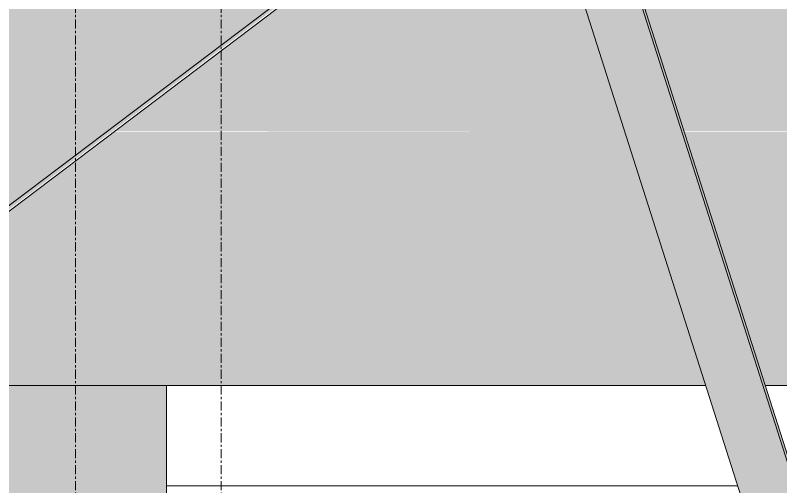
# Model space of a CAD drawing. Header units: inches. Extents: x -54880 to -186, y -132 to 853.
# Drawn here: x -25694.7 to -25652.63, y 244.44 to 270.36 of the extents above; entities that cross this region are included whole.
import ezdxf

# ---------------------------------------------------------------- set-up
doc = ezdxf.new("R2010")
doc.units = ezdxf.units.IN
doc.header["$MEASUREMENT"] = 0
doc.linetypes.add('Grid Line 1_2_', pattern=[0.875, 0.5, -0.125, 0.125, -0.125])
for name, color, linetype, lineweight in [('M-HVAC-DUCT', 70, 'Continuous', 9), ('Q-SPCQ', 91, 'Continuous', 9), ('S-BEAM', 12, 'Continuous', 9), ('S-GRID', 1, 'Continuous', 9)]:
    doc.layers.add(name, color=color, linetype=linetype, lineweight=lineweight)

# ---------------------------------------------------------------- blocks, each defined once
blk = doc.blocks.new('Girt_Z - 10_D-1018975-Section 13')
at = {"layer": 'S-BEAM'}
blk.add_line((-25654.992, 244.482), (-25686.39, 244.482), dxfattribs=at)
blk = doc.blocks.new('Basketball_Backstop-Performance_Sports_Systems-3103-Ceiling_Hung - 27_-0_ to 27_-11 7_8_-652462-Section 13')
at = {"layer": 'Q-SPCQ'}
h = blk.add_hatch(color=256, dxfattribs=at)
h.paths.add_polyline_path([(-25627.273, 157.563), (-25625.39, 157.563), (-25625.39, 160.188), (-25628.11, 160.188)], flags=0)
h.paths.add_polyline_path([(-25629.425, 164.313), (-25626.288, 164.313), (-25663.62, 281.375), (-25664.812, 281.375), (-25665.504, 279.828), (-25666.078, 279.242), (-25629.596, 164.849)], flags=0)
blk.add_hatch(color=256, dxfattribs=at).paths.add_polyline_path([(-25626.288, 164.313), (-25626.154, 164.313), (-25663.487, 281.375), (-25663.62, 281.375), (-25626.663, 165.49)], flags=0)
for p, q in [((-25626.288, 164.313), (-25663.62, 281.375)), ((-25626.154, 164.313), (-25663.487, 281.375)), ((-25629.425, 164.313), (-25666.098, 279.305))]:
    blk.add_line(p, q, dxfattribs=at)
blk = doc.blocks.new('Basketball_Backstop-Performance_Sports_Systems-3103-Ceiling_Hung - 27_-0_ to 27_-11 7_8_-V63-Section 13')
at = {"layer": 'Q-SPCQ'}
h = blk.add_hatch(color=256, dxfattribs=at)
h.paths.add_polyline_path([(-25760.44, 210.178), (-25760.393, 210.314), (-25760.445, 210.22), (-25760.44, 210.183)], flags=0)
h.paths.add_polyline_path([(-25760.463, 210.36), (-25760.551, 210.407), (-25760.468, 210.361)], flags=0)
h.paths.add_polyline_path([(-25759.081, 211.205), (-25668.48, 279.79), (-25668.639, 279.867), (-25759.185, 211.361), (-25759.084, 211.208)], flags=0)
h.paths.add_polyline_path([(-25667.139, 280.687), (-25667.18, 280.761), (-25667.144, 280.689)], flags=0)
for p, q in [((-25668.577, 279.914), (-25759.194, 211.433)), ((-25759.084, 211.203), (-25668.476, 279.677))]:
    blk.add_line(p, q, dxfattribs=at)
blk = doc.blocks.new('columns and girder2 - one-1075720-Section 13')
at = {"layer": 'S-BEAM'}
h = blk.add_hatch(color=256, dxfattribs=at)
h.paths.add_polyline_path([(-25686.39, 118.853), (-25686.39, 250), (-25696.39, 250), (-25696.39, 118.853)], flags=0)
h.paths.add_polyline_path([(-25696.39, 278), (-25686.39, 278), (-25686.39, 280.486), (-25696.39, 280.333), (-25696.39, 278.598)], flags=0)
h.paths.add_polyline_path([(-25696.39, 280.646), (-25686.39, 280.859), (-25686.39, 290.5), (-25693.015, 290.56), (-25693.015, 291.852), (-25696.39, 291.797), (-25696.39, 280.787)], flags=0)
blk.add_line((-25686.39, 250), (-25686.39, 118.853), dxfattribs=at)

msp = doc.modelspace()

# ---------------------------------------------------------------- hatches: boundary and pattern name
at = {"layer": 'M-HVAC-DUCT'}
h = msp.add_hatch(color=256, dxfattribs=at)
h.paths.add_polyline_path([(-25804.35718, 264), (-25799.97942, 264), (-25804.35718, 270.01844), (-25804.35718, 266.43107)], flags=0)
h.paths.add_polyline_path([(-25672.79543, 264), (-25661.21675, 264), (-25665.68151, 278), (-25670.69491, 278), (-25689.22025, 264)], flags=0)
h.paths.add_polyline_path([(-25657.94548, 264), (-25625.48642, 264), (-25625.48642, 278), (-25662.41025, 278), (-25658.6402, 266.1784)], flags=0)
h.paths.add_polyline_path([(-25689.6349, 264), (-25671.10956, 278), (-25804.35718, 278), (-25804.35718, 270.54969), (-25799.59299, 264), (-25690.07506, 264)], flags=0)
h.paths.add_polyline_path([(-24402.35718, 264), (-24402.35718, 278), (-24675.58089, 277.95855), (-24682.85229, 264), (-24428.66243, 264)], flags=0)
h.paths.add_polyline_path([(-25618.86142, 264), (-25586.39731, 264.01585), (-25581.9376, 278), (-25618.86142, 278), (-25618.86142, 266.10942)], flags=0)
h.paths.add_polyline_path([(-25577.73587, 264), (-24995.64935, 264), (-25000.11412, 278), (-25578.66633, 278), (-25583.1311, 264), (-25580.5816, 264)], flags=0)
h.paths.add_polyline_path([(-24992.37809, 264), (-24959.91903, 264), (-24959.91903, 278), (-24996.84286, 278), (-24992.70455, 265.02367)], flags=0)
h.paths.add_polyline_path([(-24953.29403, 264), (-24920.83497, 264), (-24916.3702, 278), (-24953.29403, 277.91642), (-24953.29403, 264.95533)], flags=0)
h.paths.add_polyline_path([(-24917.56371, 264), (-24889.5602, 264), (-24908.08554, 278), (-24913.12365, 277.92251), (-24917.27896, 264.89288)], flags=0)
h.paths.add_polyline_path([(-24684.96644, 264), (-24677.67345, 278), (-24755.39819, 277.94644), (-24755.79649, 264), (-24705.13643, 264)], flags=0)
h.paths.add_polyline_path([(-24889.14555, 264), (-24779.18746, 264), (-24769.48372, 277.34047), (-24769.79785, 277.68934), (-24770.07634, 278), (-24907.56947, 277.92336), (-24890.26505, 264.84603)], flags=0)
h.paths.add_polyline_path([(-24778.80103, 264), (-24763.07773, 264), (-24763.07773, 278), (-24766.59578, 277.92271), (-24766.77002, 277.62314), (-24767.32773, 277.1262), (-24768.11347, 276.89498), (-24768.59114, 276.91791), (-24769.01523, 277.04701), (-24769.25315, 277.1262), (-24778.32682, 264.65193)], flags=0)
h = msp.add_hatch(color=256, dxfattribs=at)
h.paths.add_polyline_path([(-24402.35718, 250), (-24402.35718, 264), (-24682.87642, 263.95368), (-24690.14529, 250), (-24428.66243, 250)], flags=0)
h.paths.add_polyline_path([(-24789.37094, 250), (-24779.18746, 264), (-24889.08426, 263.95368), (-24870.62021, 250), (-24808.81418, 250)], flags=0)
h.paths.add_polyline_path([(-25804.35718, 250), (-25789.79594, 250), (-25799.97942, 264), (-25804.35718, 263.95368), (-25804.35718, 250.19115)], flags=0)
h.paths.add_polyline_path([(-24765.61512, 250), (-24763.07773, 250.05472), (-24763.07773, 264), (-24778.83473, 263.95368), (-24788.98451, 250), (-24774.25493, 250)], flags=0)
h.paths.add_polyline_path([(-25789.40951, 250), (-25708.16024, 250), (-25689.6349, 264), (-25799.5593, 263.95368), (-25789.56259, 250.21045)], flags=0)
h.paths.add_polyline_path([(-24871.03486, 250), (-24889.5602, 264), (-24917.57848, 263.95368), (-24922.02847, 250), (-24877.93268, 250)], flags=0)
h.paths.add_polyline_path([(-25707.74559, 250), (-25656.75198, 250), (-25661.21675, 264), (-25689.28154, 263.95368), (-25707.4836, 250.198)], flags=0)
h.paths.add_polyline_path([(-25653.48071, 250), (-25625.48642, 250), (-25625.48642, 264), (-25657.93071, 263.95368), (-25653.54124, 250.18981)], flags=0)
h.paths.add_polyline_path([(-24692.25944, 250), (-24684.96644, 264), (-24755.79781, 263.95368), (-24756.19632, 250), (-24705.13643, 250)], flags=0)
h.paths.add_polyline_path([(-25618.86142, 250), (-25590.86713, 250), (-25586.40236, 264), (-25618.86142, 263.95368), (-25618.86142, 250.18455)], flags=0)
h.paths.add_polyline_path([(-25577.73587, 250), (-24991.18459, 250), (-24995.64935, 264), (-25583.14587, 263.95368), (-25587.59587, 250), (-25580.5816, 250)], flags=0)
h.paths.add_polyline_path([(-24925.29974, 250), (-24920.83497, 264), (-24953.29403, 263.95368), (-24953.29403, 250), (-24947.05118, 250)], flags=0)
h.paths.add_polyline_path([(-24987.91332, 250), (-24959.91903, 250.08459), (-24959.91903, 264), (-24992.36332, 263.95368), (-24987.94165, 250.08884)], flags=0)

# ---------------------------------------------------------------- linework, layer by layer
for p, q in [((-25707.77337, 250), (-25656.75198, 250)), ((-25653.48071, 250), (-25625.48642, 250))]:
    msp.add_line(p, q, dxfattribs=at)
at = {"layer": 'S-GRID', "linetype": 'Grid Line 1_2_'}
for p, q in [((-25691.39023, -132), (-25691.39023, 573.76478)), ((-25691.39023, -132), (-25691.39023, 573.76478)), ((-25683.39023, -132), (-25683.39023, 573.76478))]:
    msp.add_line(p, q, dxfattribs=at)

# ---------------------------------------------------------------- block references
at = {"layer": 'Q-SPCQ'}
for name in ['Basketball_Backstop-Performance_Sports_Systems-3103-Ceiling_Hung - 27_-0_ to 27_-11 7_8_-V63-Section 13', 'Basketball_Backstop-Performance_Sports_Systems-3103-Ceiling_Hung - 27_-0_ to 27_-11 7_8_-652462-Section 13']:
    msp.add_blockref(name, (0, 0), dxfattribs=at)
at = {"layer": 'S-BEAM'}
for name in ['columns and girder2 - one-1075720-Section 13', 'Girt_Z - 10_D-1018975-Section 13']:
    msp.add_blockref(name, (0, 0), dxfattribs=at)

doc.saveas('drawing.dxf')
